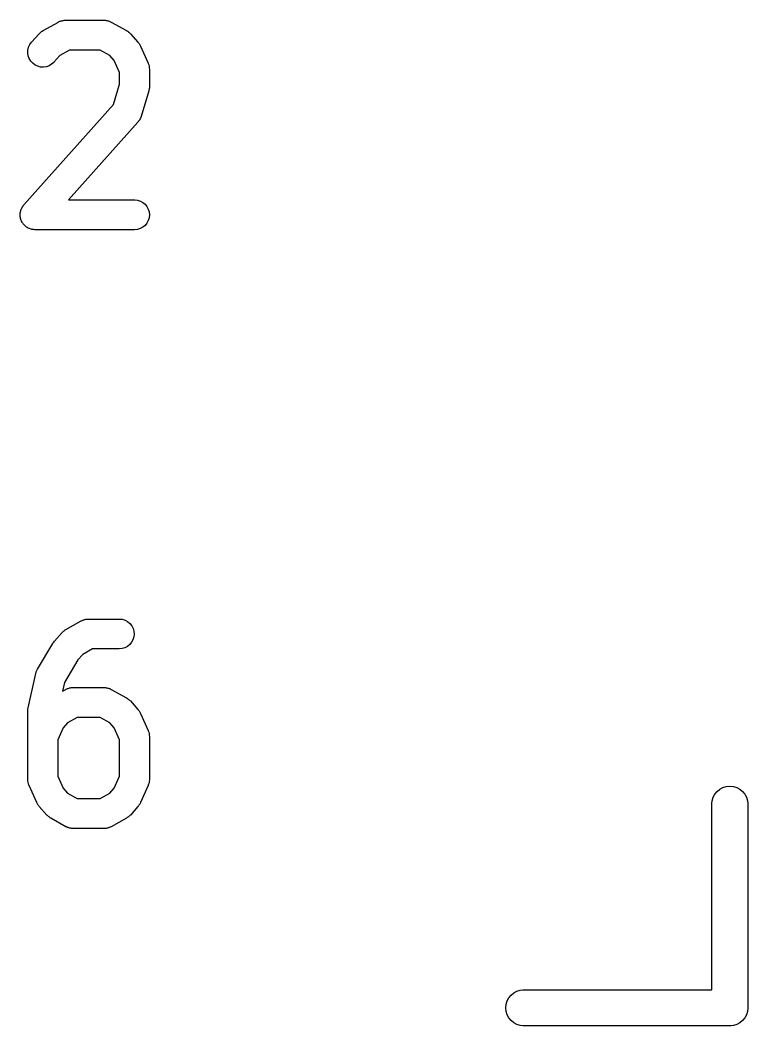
# Model space of a CAD drawing. Header units: millimetres. Extents: x 17 to 402, y -127 to -24.
# Drawn here: x 33.568 to 36.607, y -59.919 to -55.72 of the extents above; entities that cross this region are included whole.
import ezdxf

# ---------------------------------------------------------------- set-up
doc = ezdxf.new("R2010")
doc.units = ezdxf.units.MM
doc.header["$LTSCALE"] = 25.4
doc.layers.add('BLACK', color=7, linetype='CONTINUOUS')

msp = doc.modelspace()

# ---------------------------------------------------------------- linework, layer by layer
at = {"layer": 'BLACK', "linetype": 'Continuous'}
for p, q in [((33.6641, -55.7642), (33.7282, -55.7286)), ((33.7282, -55.7286), (33.7289, -55.7281)), ((33.7289, -55.7281), (33.732, -55.7268)), ((33.732, -55.7268), (33.7348, -55.7253)), ((33.7348, -55.7253), (33.7375, -55.7246)), ((33.7375, -55.7246), (33.7401, -55.7233)), ((33.7401, -55.7233), (33.7434, -55.7228)), ((33.7434, -55.7228), (33.7464, -55.7218)), ((33.7464, -55.7218), (33.7492, -55.7215)), ((33.7492, -55.7215), (33.752, -55.721)), ((33.752, -55.721), (33.7553, -55.7207)), ((33.7553, -55.7207), (33.7586, -55.7205)), ((33.7586, -55.7205), (33.9181, -55.7205)), ((33.9181, -55.7205), (33.9189, -55.7205)), ((33.9189, -55.7205), (33.9222, -55.721)), ((33.9222, -55.721), (33.9255, -55.721)), ((33.9255, -55.721), (33.9283, -55.7215)), ((33.9283, -55.7215), (33.9311, -55.722)), ((33.9311, -55.722), (33.9341, -55.7228)), ((33.9341, -55.7228), (33.9374, -55.7235)), ((33.9374, -55.7235), (33.94, -55.7248)), ((33.94, -55.7248), (33.9428, -55.7256)), ((33.9428, -55.7256), (33.9456, -55.7271)), ((33.9456, -55.7271), (33.9486, -55.7286)), ((33.9486, -55.7286), (34.0124, -55.7642)), ((33.6161, -55.8129), (33.6481, -55.7771)), ((33.6481, -55.7771), (33.6487, -55.7764)), ((33.6487, -55.7764), (33.6517, -55.7738)), ((33.6517, -55.7738), (33.6542, -55.7713)), ((33.6542, -55.7713), (33.656, -55.7698)), ((33.656, -55.7698), (33.6578, -55.7682)), ((33.6578, -55.7682), (33.6611, -55.7665)), ((33.6611, -55.7665), (33.6641, -55.7642)), ((34.0124, -55.7642), (34.0131, -55.7647)), ((34.0131, -55.7647), (34.0162, -55.767)), ((34.0162, -55.767), (34.0195, -55.7687)), ((34.0195, -55.7687), (34.0213, -55.7705)), ((34.0213, -55.7705), (34.023, -55.7718)), ((34.023, -55.7718), (34.0258, -55.7746)), ((34.0258, -55.7746), (34.0286, -55.7771)), ((34.0286, -55.7771), (34.0604, -55.8129)), ((33.6009, -55.8455), (33.6039, -55.8338)), ((33.6039, -55.8338), (33.609, -55.8226)), ((33.609, -55.8226), (33.6161, -55.8129)), ((34.0604, -55.8129), (34.0609, -55.8135)), ((34.0609, -55.8135), (34.0629, -55.816)), ((34.0629, -55.816), (34.065, -55.8183)), ((34.065, -55.8183), (34.0662, -55.8211)), ((34.0662, -55.8211), (34.068, -55.8234)), ((34.068, -55.8234), (34.0693, -55.8262)), ((34.0693, -55.8262), (34.0708, -55.8289)), ((34.0708, -55.8289), (34.1028, -55.9003)), ((33.6004, -55.8576), (33.6009, -55.8455)), ((33.6022, -55.8698), (33.6004, -55.8576)), ((33.6065, -55.8813), (33.6022, -55.8698)), ((33.6128, -55.8917), (33.6065, -55.8813)), ((33.7345, -55.8681), (33.7094, -55.896)), ((33.7749, -55.8455), (33.7345, -55.8681)), ((33.9019, -55.8455), (33.7749, -55.8455)), ((33.9423, -55.8681), (33.9019, -55.8455)), ((33.9608, -55.8889), (33.9423, -55.8681)), ((33.621, -55.9008), (33.6128, -55.8917)), ((33.6306, -55.9079), (33.621, -55.9008)), ((33.6418, -55.9133), (33.6306, -55.9079)), ((33.6535, -55.9163), (33.6418, -55.9133)), ((33.6657, -55.9168), (33.6535, -55.9163)), ((33.6779, -55.9151), (33.6657, -55.9168)), ((33.6893, -55.911), (33.6779, -55.9151)), ((33.6997, -55.9049), (33.6893, -55.911)), ((33.7088, -55.8968), (33.6997, -55.9049)), ((33.7094, -55.896), (33.7088, -55.8968)), ((33.9832, -55.9392), (33.9608, -55.8889)), ((34.1028, -55.9003), (34.1031, -55.9011)), ((34.1031, -55.9011), (34.1033, -55.9016)), ((34.1033, -55.9016), (34.1036, -55.9021)), ((34.1036, -55.9021), (34.1051, -55.9074)), ((34.1051, -55.9074), (34.1069, -55.9128)), ((34.1069, -55.9128), (34.1069, -55.9133)), ((34.1069, -55.9133), (34.1071, -55.9138)), ((34.1071, -55.9138), (34.1076, -55.9194)), ((34.1076, -55.9194), (34.1081, -55.925)), ((34.1081, -55.925), (34.1081, -55.9255)), ((34.1081, -55.9255), (34.1081, -55.926)), ((33.9832, -55.9882), (33.9832, -55.9392)), ((34.1081, -55.926), (34.1081, -55.9973)), ((33.958, -56.0733), (33.9832, -55.9882)), ((34.1074, -56.0067), (34.1069, -56.0103)), ((34.1079, -56.0032), (34.1074, -56.0067)), ((34.1081, -55.9981), (34.1079, -56.0007)), ((34.1079, -56.0007), (34.1079, -56.0032)), ((34.1081, -55.9973), (34.1081, -55.9981)), ((34.1056, -56.0151), (34.0738, -56.1223)), ((34.1061, -56.0126), (34.1056, -56.0151)), ((34.1069, -56.0103), (34.1061, -56.0126)), ((33.5844, -56.4914), (33.958, -56.0733)), ((34.068, -56.1353), (34.0677, -56.1363)), ((34.0688, -56.1343), (34.068, -56.1353)), ((34.0705, -56.1297), (34.0688, -56.1343)), ((34.0728, -56.1251), (34.0705, -56.1297)), ((34.0731, -56.1241), (34.0728, -56.1251)), ((34.0736, -56.1231), (34.0731, -56.1241)), ((34.0738, -56.1223), (34.0736, -56.1231)), ((34.0604, -56.1462), (33.7706, -56.4706)), ((34.0611, -56.1452), (34.0604, -56.1462)), ((34.0619, -56.1444), (34.0611, -56.1452)), ((34.0647, -56.1403), (34.0619, -56.1444)), ((34.0677, -56.1363), (34.0647, -56.1403)), ((33.7706, -56.4706), (34.0457, -56.4706)), ((34.0457, -56.4706), (34.0467, -56.4706)), ((34.0467, -56.4706), (34.0586, -56.4718)), ((33.5709, -56.5165), (33.5719, -56.5122)), ((33.5719, -56.5122), (33.5727, -56.5107)), ((33.5727, -56.5107), (33.5735, -56.5089)), ((33.5735, -56.5089), (33.5752, -56.5051)), ((33.5752, -56.5051), (33.5773, -56.5013)), ((33.5773, -56.5013), (33.5783, -56.4998)), ((33.5783, -56.4998), (33.5791, -56.498)), ((33.5791, -56.498), (33.5818, -56.4949)), ((33.5818, -56.4949), (33.5844, -56.4914)), ((34.0586, -56.4718), (34.0703, -56.4756)), ((34.0703, -56.4756), (34.081, -56.4815)), ((34.081, -56.4815), (34.0904, -56.4893)), ((34.0904, -56.4893), (34.098, -56.4987)), ((34.098, -56.4987), (34.1036, -56.5097)), ((34.1036, -56.5097), (34.1071, -56.5214)), ((33.5684, -56.5325), (33.5689, -56.5285)), ((33.5686, -56.5346), (33.5684, -56.5325)), ((33.5686, -56.5363), (33.5686, -56.5346)), ((33.5691, -56.5407), (33.5686, -56.5363)), ((33.5689, -56.5285), (33.5691, -56.5241)), ((33.5691, -56.5241), (33.5697, -56.5224)), ((33.5697, -56.5447), (33.5691, -56.5407)), ((33.5697, -56.5206), (33.5709, -56.5165)), ((33.5697, -56.5224), (33.5697, -56.5206)), ((33.5702, -56.5465), (33.5697, -56.5447)), ((33.5704, -56.5483), (33.5702, -56.5465)), ((33.5719, -56.5523), (33.5704, -56.5483)), ((33.573, -56.5564), (33.5719, -56.5523)), ((34.1069, -56.5455), (34.1033, -56.5572)), ((34.1081, -56.5335), (34.1069, -56.5455)), ((34.1071, -56.5214), (34.1081, -56.5335)), ((33.574, -56.5582), (33.573, -56.5564)), ((33.5745, -56.56), (33.574, -56.5582)), ((33.5768, -56.5635), (33.5745, -56.56)), ((33.5785, -56.5673), (33.5768, -56.5635)), ((33.5798, -56.5686), (33.5785, -56.5673)), ((33.5808, -56.5704), (33.5798, -56.5686)), ((33.5836, -56.5734), (33.5808, -56.5704)), ((33.5864, -56.5767), (33.5836, -56.5734)), ((33.5877, -56.578), (33.5864, -56.5767)), ((33.589, -56.5793), (33.5877, -56.578)), ((33.5925, -56.5818), (33.589, -56.5793)), ((33.5956, -56.5846), (33.5925, -56.5818)), ((33.5973, -56.5856), (33.5956, -56.5846)), ((33.5989, -56.5866), (33.5973, -56.5856)), ((33.6027, -56.5884), (33.5989, -56.5866)), ((33.6062, -56.5904), (33.6027, -56.5884)), ((33.608, -56.5909), (33.6062, -56.5904)), ((33.6098, -56.592), (33.608, -56.5909)), ((33.6139, -56.593), (33.6098, -56.592)), ((33.6179, -56.5942), (33.6139, -56.593)), ((33.6199, -56.5945), (33.6179, -56.5942)), ((33.6217, -56.5948), (33.6199, -56.5945)), ((33.6258, -56.595), (33.6217, -56.5948)), ((33.6301, -56.5955), (33.6258, -56.595)), ((33.6309, -56.5955), (33.6301, -56.5955)), ((34.0457, -56.5955), (33.6309, -56.5955)), ((34.0578, -56.5942), (34.0457, -56.5955)), ((34.0695, -56.5907), (34.0578, -56.5942)), ((34.0802, -56.5851), (34.0695, -56.5907)), ((34.0898, -56.5775), (34.0802, -56.5851)), ((34.0975, -56.5681), (34.0898, -56.5775)), ((34.1033, -56.5572), (34.0975, -56.5681)), ((33.7599, -58.2643), (33.8237, -58.2285)), ((33.8237, -58.2285), (33.8244, -58.228)), ((33.8244, -58.228), (33.8275, -58.2267)), ((33.8275, -58.2267), (33.8305, -58.2252)), ((33.8305, -58.2252), (33.8331, -58.2244)), ((33.8331, -58.2244), (33.8358, -58.2234)), ((33.8358, -58.2234), (33.8389, -58.2226)), ((33.8389, -58.2226), (33.8422, -58.2216)), ((33.8422, -58.2216), (33.845, -58.2214)), ((33.845, -58.2214), (33.8478, -58.2209)), ((33.8478, -58.2209), (33.8511, -58.2209)), ((33.8511, -58.2209), (33.8544, -58.2206)), ((33.8544, -58.2206), (33.9819, -58.2206)), ((33.9819, -58.2206), (33.9829, -58.2206)), ((33.9829, -58.2206), (33.9949, -58.2219)), ((33.9949, -58.2219), (34.0065, -58.2257)), ((34.0065, -58.2257), (34.0172, -58.2315)), ((34.0172, -58.2315), (34.0266, -58.2394)), ((33.7439, -58.277), (33.7444, -58.2765)), ((33.7444, -58.2765), (33.7472, -58.2739)), ((33.7472, -58.2739), (33.75, -58.2712)), ((33.75, -58.2712), (33.7518, -58.2699)), ((33.7518, -58.2699), (33.7536, -58.2684)), ((33.7536, -58.2684), (33.7569, -58.2663)), ((33.7569, -58.2663), (33.7599, -58.2643)), ((34.0266, -58.2394), (34.0342, -58.2488)), ((34.0342, -58.2488), (34.0398, -58.2597)), ((34.0398, -58.2597), (34.0434, -58.2714)), ((34.0434, -58.2714), (34.0444, -58.2833)), ((33.7053, -58.3217), (33.7086, -58.3174)), ((33.7086, -58.3174), (33.7119, -58.3128)), ((33.7119, -58.3128), (33.7439, -58.277)), ((34.0337, -58.3179), (34.0258, -58.3273)), ((34.0396, -58.3072), (34.0337, -58.3179)), ((34.0431, -58.2955), (34.0396, -58.3072)), ((34.0444, -58.2833), (34.0431, -58.2955)), ((33.641, -58.4297), (33.7048, -58.3225)), ((33.7048, -58.3225), (33.7053, -58.3217)), ((33.8706, -58.3456), (33.8303, -58.3682)), ((33.9819, -58.3456), (33.8706, -58.3456)), ((33.9941, -58.3443), (33.9819, -58.3456)), ((34.0058, -58.3408), (33.9941, -58.3443)), ((34.0164, -58.3352), (34.0058, -58.3408)), ((34.0258, -58.3273), (34.0164, -58.3352)), ((33.8092, -58.3916), (33.7536, -58.485)), ((33.8303, -58.3682), (33.8092, -58.3916)), ((33.6339, -58.4472), (33.6352, -58.4439)), ((33.6352, -58.4439), (33.636, -58.4406)), ((33.636, -58.4406), (33.637, -58.4383)), ((33.637, -58.4383), (33.638, -58.4355)), ((33.638, -58.4355), (33.6398, -58.4327)), ((33.6398, -58.4327), (33.641, -58.4297)), ((33.6019, -58.5909), (33.6337, -58.4479)), ((33.6337, -58.4479), (33.6339, -58.4472)), ((33.7536, -58.485), (33.7452, -58.5224)), ((33.7452, -58.5224), (33.7599, -58.5142)), ((33.7599, -58.5142), (33.7607, -58.5137)), ((33.7607, -58.5137), (33.7637, -58.5125)), ((33.7637, -58.5125), (33.7668, -58.5109)), ((33.7668, -58.5109), (33.7693, -58.5102)), ((33.7693, -58.5102), (33.7721, -58.5092)), ((33.7721, -58.5092), (33.7751, -58.5084)), ((33.7751, -58.5084), (33.7784, -58.5074)), ((33.7784, -58.5074), (33.7812, -58.5071)), ((33.7812, -58.5071), (33.784, -58.5066)), ((33.784, -58.5066), (33.7873, -58.5066)), ((33.7873, -58.5066), (33.7904, -58.5064)), ((33.7904, -58.5064), (33.9181, -58.5064)), ((33.9181, -58.5064), (33.9189, -58.5064)), ((33.9189, -58.5064), (33.9222, -58.5066)), ((33.9222, -58.5066), (33.9255, -58.5066)), ((33.9255, -58.5066), (33.9283, -58.5074)), ((33.9283, -58.5074), (33.9311, -58.5076)), ((33.9311, -58.5076), (33.9341, -58.5086)), ((33.9341, -58.5086), (33.9374, -58.5094)), ((33.9374, -58.5094), (33.94, -58.5104)), ((33.94, -58.5104), (33.9428, -58.5112)), ((33.9428, -58.5112), (33.9456, -58.513)), ((33.9456, -58.513), (33.9486, -58.5142)), ((33.9486, -58.5142), (34.0124, -58.55)), ((34.0124, -58.55), (34.0131, -58.5503)), ((34.0131, -58.5503), (34.0162, -58.5526)), ((34.0162, -58.5526), (34.0195, -58.5546)), ((34.0195, -58.5546), (34.0213, -58.5561)), ((34.0213, -58.5561), (34.023, -58.5574)), ((34.023, -58.5574), (34.0258, -58.5602)), ((34.0258, -58.5602), (34.0286, -58.5627)), ((34.0286, -58.5627), (34.0604, -58.5986)), ((33.6004, -58.6029), (33.6012, -58.5973)), ((33.6004, -58.6034), (33.6004, -58.6029)), ((33.6004, -58.6036), (33.6004, -58.6034)), ((33.6004, -58.6044), (33.6004, -58.6036)), ((33.6004, -58.8902), (33.6004, -58.6044)), ((33.6012, -58.5973), (33.6017, -58.5915)), ((33.6017, -58.5915), (33.6019, -58.5912)), ((33.6019, -58.5912), (33.6019, -58.5909)), ((34.0604, -58.5986), (34.0609, -58.5991)), ((34.0609, -58.5991), (34.0629, -58.6016)), ((34.0629, -58.6016), (34.065, -58.6041)), ((34.065, -58.6041), (34.0662, -58.6067)), ((34.0662, -58.6067), (34.068, -58.6092)), ((34.068, -58.6092), (34.0693, -58.612)), ((34.0693, -58.612), (34.0708, -58.6146)), ((33.7663, -58.6539), (33.748, -58.6745)), ((33.8069, -58.6313), (33.7663, -58.6539)), ((33.9019, -58.6313), (33.8069, -58.6313)), ((33.9423, -58.6539), (33.9019, -58.6313)), ((33.9608, -58.6745), (33.9423, -58.6539)), ((34.0708, -58.6146), (34.1028, -58.6862)), ((33.748, -58.6745), (33.7254, -58.7251)), ((33.9832, -58.7251), (33.9608, -58.6745)), ((34.1028, -58.6862), (34.1031, -58.687)), ((34.1031, -58.687), (34.1033, -58.6875)), ((34.1033, -58.6875), (34.1036, -58.6877)), ((34.1036, -58.6877), (34.1051, -58.6933)), ((34.1051, -58.6933), (34.1069, -58.6986)), ((33.7254, -58.7251), (33.7254, -58.8769)), ((33.9832, -58.8769), (33.9832, -58.7251)), ((34.1069, -58.6986), (34.1069, -58.6989)), ((34.1069, -58.6989), (34.1071, -58.6994)), ((34.1071, -58.6994), (34.1076, -58.705)), ((34.1076, -58.705), (34.1081, -58.7106)), ((34.1081, -58.7106), (34.1081, -58.7111)), ((34.1081, -58.7111), (34.1081, -58.7116)), ((34.1081, -58.7116), (34.1081, -58.8902)), ((33.6004, -58.8907), (33.6004, -58.8902)), ((33.6004, -58.8912), (33.6004, -58.8907)), ((33.6009, -58.8968), (33.6004, -58.8912)), ((33.6017, -58.9023), (33.6009, -58.8968)), ((33.6017, -58.9029), (33.6017, -58.9023)), ((33.6017, -58.9034), (33.6017, -58.9029)), ((33.6034, -58.9087), (33.6017, -58.9034)), ((33.7254, -58.8769), (33.748, -58.9272)), ((33.9608, -58.9272), (33.9832, -58.8769)), ((34.1066, -58.9041), (34.1048, -58.9095)), ((34.1069, -58.9031), (34.1066, -58.9036)), ((34.1066, -58.9036), (34.1066, -58.9041)), ((34.1074, -58.8975), (34.1069, -58.9031)), ((34.1081, -58.8919), (34.1074, -58.8975)), ((34.1081, -58.8902), (34.1081, -58.8912)), ((34.1081, -58.8912), (34.1081, -58.8914)), ((34.1081, -58.8914), (34.1081, -58.8919)), ((33.605, -58.914), (33.6034, -58.9087)), ((33.6052, -58.9145), (33.605, -58.914)), ((33.6055, -58.9148), (33.6052, -58.9145)), ((33.6057, -58.9156), (33.6055, -58.9148)), ((33.6377, -58.9872), (33.6057, -58.9156)), ((33.748, -58.9272), (33.7663, -58.9478)), ((33.7663, -58.9478), (33.8069, -58.9704)), ((33.9019, -58.9704), (33.9423, -58.9478)), ((33.9423, -58.9478), (33.9608, -58.9272)), ((34.1028, -58.9156), (34.0708, -58.9872)), ((34.1031, -58.9153), (34.1028, -58.9156)), ((34.1048, -58.9095), (34.1031, -58.9148)), ((34.1031, -58.9148), (34.1031, -58.9153)), ((36.4686, -58.9519), (36.478, -58.9404)), ((36.478, -58.9404), (36.4894, -58.931)), ((36.4894, -58.931), (36.5023, -58.9242)), ((36.5023, -58.9242), (36.5166, -58.9199)), ((36.5166, -58.9199), (36.5313, -58.9183)), ((36.5313, -58.9183), (36.546, -58.9199)), ((36.546, -58.9199), (36.56, -58.9242)), ((36.56, -58.9242), (36.5732, -58.931)), ((36.5732, -58.931), (36.5846, -58.9404)), ((36.5846, -58.9404), (36.594, -58.9519)), ((33.6393, -58.9897), (33.6377, -58.9872)), ((33.6405, -58.9928), (33.6393, -58.9897)), ((33.8069, -58.9704), (33.9019, -58.9704)), ((34.069, -58.9905), (34.0677, -58.9933)), ((34.0705, -58.9879), (34.069, -58.9905)), ((34.0708, -58.9872), (34.0705, -58.9879)), ((36.4564, -58.99), (36.4574, -58.9791)), ((36.4564, -59.7687), (36.4564, -58.99)), ((36.4574, -58.9791), (36.4617, -58.9648)), ((36.4617, -58.9648), (36.4686, -58.9519)), ((36.594, -58.9519), (36.6009, -58.9648)), ((36.6009, -58.9648), (36.6052, -58.9791)), ((36.6052, -58.9791), (36.6062, -58.99)), ((36.6062, -58.99), (36.6062, -59.8401)), ((33.6423, -58.9951), (33.6405, -58.9928)), ((33.6438, -58.9976), (33.6423, -58.9951)), ((33.6459, -59.0001), (33.6438, -58.9976)), ((33.6476, -59.0027), (33.6459, -59.0001)), ((33.6481, -59.0032), (33.6476, -59.0027)), ((33.6801, -59.039), (33.6481, -59.0032)), ((34.0604, -59.0032), (34.0286, -59.039)), ((34.0622, -59.0006), (34.0604, -59.0032)), ((34.0644, -58.9984), (34.0622, -59.0006)), ((34.066, -58.9958), (34.0644, -58.9984)), ((34.0677, -58.9933), (34.066, -58.9958)), ((33.6829, -59.0415), (33.6801, -59.039)), ((33.6855, -59.0443), (33.6829, -59.0415)), ((33.6873, -59.0456), (33.6855, -59.0443)), ((33.689, -59.0471), (33.6873, -59.0456)), ((33.6923, -59.0492), (33.689, -59.0471)), ((33.6954, -59.0514), (33.6923, -59.0492)), ((33.6961, -59.052), (33.6954, -59.0514)), ((33.7599, -59.0875), (33.6961, -59.052)), ((34.0124, -59.052), (33.9486, -59.0875)), ((34.0157, -59.0497), (34.0124, -59.052)), ((34.0187, -59.0476), (34.0157, -59.0497)), ((34.0205, -59.0461), (34.0187, -59.0476)), ((34.0225, -59.0448), (34.0205, -59.0461)), ((34.0251, -59.042), (34.0225, -59.0448)), ((34.0279, -59.0395), (34.0251, -59.042)), ((34.0286, -59.039), (34.0279, -59.0395)), ((33.7629, -59.0888), (33.7599, -59.0875)), ((33.7657, -59.0906), (33.7629, -59.0888)), ((33.7685, -59.0913), (33.7657, -59.0906)), ((33.7711, -59.0923), (33.7685, -59.0913)), ((33.7744, -59.0931), (33.7711, -59.0923)), ((33.7774, -59.0941), (33.7744, -59.0931)), ((33.7802, -59.0944), (33.7774, -59.0941)), ((33.783, -59.0951), (33.7802, -59.0944)), ((33.7863, -59.0951), (33.783, -59.0951)), ((33.7896, -59.0956), (33.7863, -59.0951)), ((33.7904, -59.0956), (33.7896, -59.0956)), ((33.9181, -59.0956), (33.7904, -59.0956)), ((33.9214, -59.0951), (33.9181, -59.0956)), ((33.9247, -59.0951), (33.9214, -59.0951)), ((33.9275, -59.0946), (33.9247, -59.0951)), ((33.9303, -59.0944), (33.9275, -59.0946)), ((33.9334, -59.0934), (33.9303, -59.0944)), ((33.9367, -59.0928), (33.9334, -59.0934)), ((33.9392, -59.0916), (33.9367, -59.0928)), ((33.942, -59.0908), (33.9392, -59.0916)), ((33.9448, -59.0893), (33.942, -59.0908)), ((33.9479, -59.088), (33.9448, -59.0893)), ((33.9486, -59.0875), (33.9479, -59.088)), ((35.6179, -59.7906), (35.6293, -59.7812)), ((35.6293, -59.7812), (35.6423, -59.7741)), ((35.6423, -59.7741), (35.6565, -59.7698)), ((35.6565, -59.7698), (35.6677, -59.7687)), ((35.6677, -59.7687), (36.4564, -59.7687)), ((35.5958, -59.8437), (35.5973, -59.8289)), ((35.5973, -59.8289), (35.6017, -59.815)), ((35.6017, -59.815), (35.6085, -59.8018)), ((35.6085, -59.8018), (35.6179, -59.7906)), ((35.5973, -59.8584), (35.5958, -59.8437)), ((35.6017, -59.8726), (35.5973, -59.8584)), ((36.6052, -59.8584), (36.6009, -59.8726)), ((36.6067, -59.8437), (36.6052, -59.8584)), ((36.6062, -59.8401), (36.6067, -59.8437)), ((35.6085, -59.8856), (35.6017, -59.8726)), ((35.6179, -59.897), (35.6085, -59.8856)), ((35.6293, -59.9064), (35.6179, -59.897)), ((35.6423, -59.9133), (35.6293, -59.9064)), ((35.6565, -59.9176), (35.6423, -59.9133)), ((36.56, -59.9133), (36.546, -59.9176)), ((36.5732, -59.9064), (36.56, -59.9133)), ((36.5846, -59.897), (36.5732, -59.9064)), ((36.594, -59.8856), (36.5846, -59.897)), ((36.6009, -59.8726), (36.594, -59.8856)), ((35.6677, -59.9189), (35.6565, -59.9176)), ((36.5275, -59.9189), (35.6677, -59.9189)), ((36.5313, -59.9191), (36.5275, -59.9189)), ((36.5349, -59.9189), (36.5313, -59.9191)), ((36.546, -59.9176), (36.5349, -59.9189))]:
    msp.add_line(p, q, dxfattribs=at)

doc.saveas('drawing.dxf')
